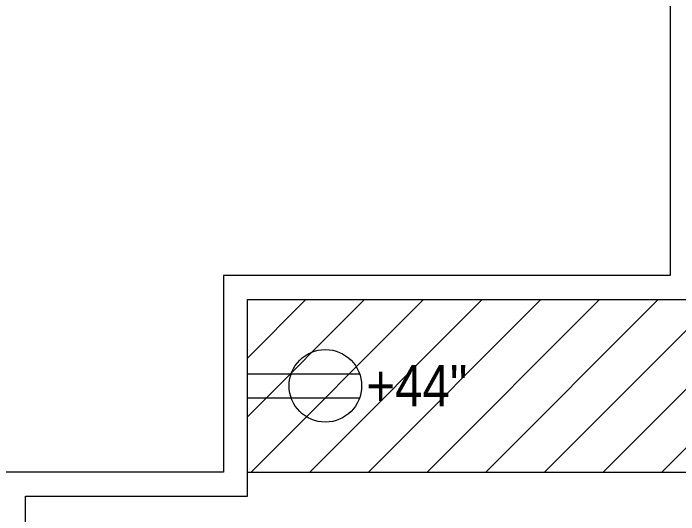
# Model space of a CAD drawing. Header units: inches. Extents: x 1 to 4637, y -664 to 702.
# Drawn here: x 1292 to 1388.2, y -282.6 to -210.1 of the extents above; entities that cross this region are included whole.
import ezdxf

# ---------------------------------------------------------------- set-up
doc = ezdxf.new("R2010")
doc.units = ezdxf.units.IN
doc.header["$MEASUREMENT"] = 0
for name, color, linetype, lineweight in [('A-ANNO-NOTE', 131, 'Continuous', 20), ('E-ELEC-FIXT-IDEN', 2, 'Continuous', 9), ('I-WALL', 2, 'Continuous', 9), ('Q-CASE', 31, 'Continuous', 9)]:
    doc.layers.add(name, color=color, linetype=linetype, lineweight=lineweight)
doc.styles.add('Arial_2', font='arial.ttf', dxfattribs={"width": 0.85, "height": 6})

# ---------------------------------------------------------------- blocks, each defined once
blk = doc.blocks.new('Counter Top _No Backsplash_ - Standard Counter Top-2489666-New Construction - Tel_Data_Elec Plan')
at = {"layer": 'Q-CASE', "lineweight": 13}
h = blk.add_hatch(dxfattribs=at)
h.set_pattern_fill('FP_19', color=8, style=0, pattern_type=2)
h.set_pattern_definition([(45, (-2074.41, 251.434), (-4.24264, 4.24264), [])])
h.paths.add_polyline_path([(71.798, -25), (101.828, -25), (101.828, -0.081), (-47.262, -0.081), (-47.262, -25), (12.398, -25)], flags=0)
blk.add_line((-47.262, -25), (101.828, -25), dxfattribs=at)

msp = doc.modelspace()

# ---------------------------------------------------------------- linework, layer by layer
at = {"layer": 'A-ANNO-NOTE'}
for p, q in [((1325.911, -262.228), (1342.109, -262.228)), ((1325.911, -265.713), (1342.109, -265.713))]:
    msp.add_line(p, q, dxfattribs=at)
msp.add_circle((1337.157, -263.971), 5.25, dxfattribs=at)
at = {"layer": 'I-WALL', "color": 250, "lineweight": 20}
for p, q in [((1387.001, -110.183), (1387.001, -248.015)), ((1322.411, -248.015), (1322.411, -276.434)), ((1387.001, -248.015), (1322.411, -248.015)), ((1325.911, -279.934), (1325.911, -251.515)), ((1325.911, -251.515), (1475.001, -251.515)), ((1322.411, -276.434), (1262.911, -276.434)), ((1293.786, -427.228), (1293.786, -279.934)), ((1293.786, -279.934), (1325.911, -279.934))]:
    msp.add_line(p, q, dxfattribs=at)

# ---------------------------------------------------------------- block references
at = {"layer": 'Q-CASE', "lineweight": 13}
msp.add_blockref('Counter Top _No Backsplash_ - Standard Counter Top-2489666-New Construction - Tel_Data_Elec Plan', (1373.173, -251.434), dxfattribs=at)

# ---------------------------------------------------------------- texts
at = {"layer": 'E-ELEC-FIXT-IDEN', "insert": (1343.08, -260.945), "char_height": 6, "width": 18.0285, "attachment_point": 1, "style": 'Arial_2'}
msp.add_mtext('+44"', dxfattribs=at)

doc.saveas('drawing.dxf')
